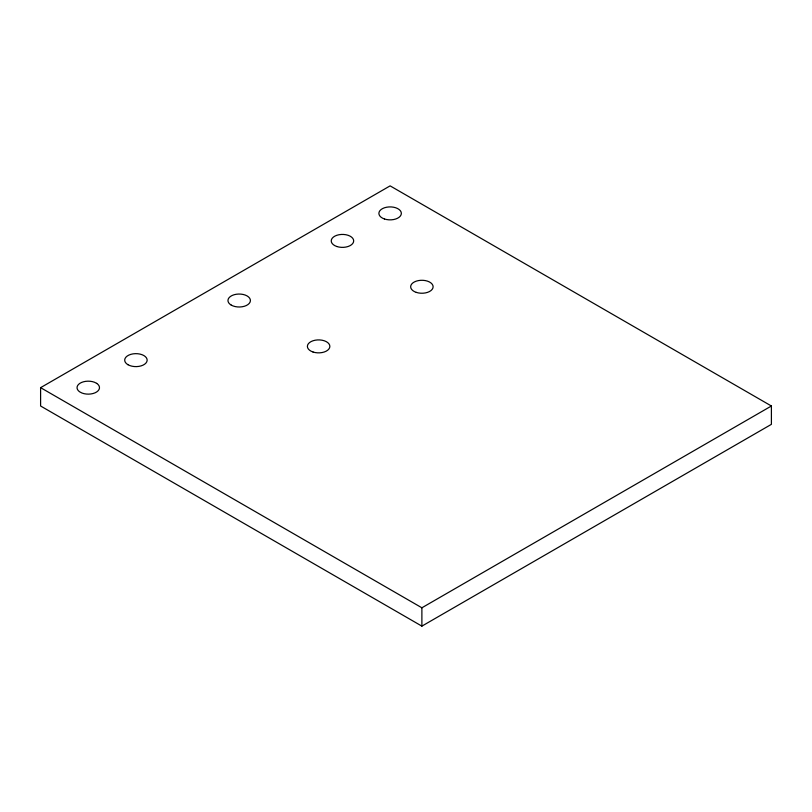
<?xml version="1.0" encoding="UTF-8"?>
<svg xmlns="http://www.w3.org/2000/svg" width="812" height="812" viewBox="0 0 812 812"><rect width="100%" height="100%" fill="white"/><g stroke="black" fill="none" stroke-linecap="round" stroke-linejoin="round"><path stroke-width="1.22" d="M40.6 387.659L390.115 185.867L771.4 406L771.4 424.341L421.885 626.133L40.6 406L40.6 387.659L421.885 607.792L771.4 406M421.885 607.792L421.885 626.133M96.699 383.376L94.496 382.259A11.236 6.486 0 0 0 79.809 383.386A11.236 6.486 0 0 0 79.82 391.932L82.022 393.049A11.236 6.486 0 0 0 96.709 391.932A11.236 6.486 0 0 0 96.699 383.376M384.492 218.996A11.236 6.486 0 0 0 401.351 213.383A11.236 6.486 0 0 0 384.492 207.77A11.236 6.486 0 0 0 384.492 218.996M336.838 246.513A11.236 6.486 0 0 0 353.687 240.9A11.236 6.486 0 0 0 336.838 235.287A11.236 6.486 0 0 0 336.838 246.513M127.981 364.72A11.236 6.486 0 0 0 146.769 361.817A11.236 6.486 0 0 0 133.016 353.87A11.236 6.486 0 0 0 127.981 364.72M313.006 352.002A11.236 6.486 0 0 0 329.855 346.379A11.236 6.486 0 0 0 313.006 340.766A11.236 6.486 0 0 0 313.006 352.002M231.247 305.109A11.236 6.486 0 0 0 250.035 302.196A11.236 6.486 0 0 0 236.282 294.259A11.236 6.486 0 0 0 231.247 305.109M416.272 292.381A11.236 6.486 0 0 0 433.121 286.758A11.236 6.486 0 0 0 416.272 281.145A11.236 6.486 0 0 0 416.272 292.381"/></g></svg>
